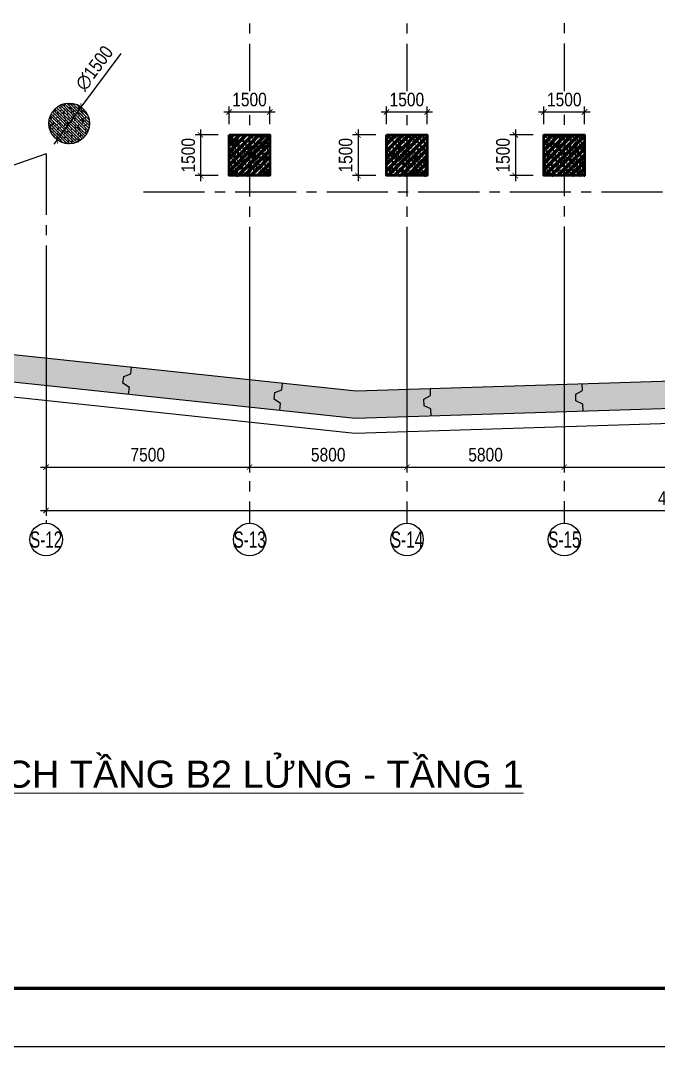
# Model space of a CAD drawing. Header units: millimetres. Extents: x -80883 to 1373228, y -532110 to 182357.
# Drawn here: x 926166 to 949679, y -532110 to -494294 of the extents above; entities that cross this region are included whole.
import ezdxf
from ezdxf.enums import TextEntityAlignment as Align
from ezdxf.xclip import XClip

# ---------------------------------------------------------------- set-up
doc = ezdxf.new("R2010")
doc.units = ezdxf.units.MM
doc.header["$LTSCALE"] = 100
doc.header["$XCLIPFRAME"] = 0
doc.header["$PDMODE"] = 32
doc.header["$PDSIZE"] = 2.5
doc.linetypes.add('CENTER2', pattern=[1.125, 0.75, -0.125, 0.125, -0.125])
doc.linetypes.add('Xref_ST_MBDV Cot vach 30.7.2022$0$DASHDOT', pattern=[1, 0.5, -0.25, 0, -0.25])
for name, color, linetype in [('ccu11-Dim', 8, 'Continuous'), ('ccu11-Manh', 8, 'Continuous'), ('ccu12-Hatch', 250, 'Continuous'), ('ccu12-Truc', 13, 'CENTER2'), ('KC-Betong', 6, 'Continuous'), ('KC2-DIM', 251, 'Continuous'), ('KT-Dim', 8, 'Continuous'), ('Xref_ST_MBDV Cot vach 30.7.2022$0$Xref_ST_MBDV Cot vach 30.7.2022|Xref_ST_MBDV Cot vach 30.7.2022|Xref_ST_MBDV Cot vach 30.7.2022|Xref_ST_MBDV Cot vach 30.7.2022|A-CORE-OTLN', 2, 'Continuous'), ('Xref_ST_MBDV Cot vach 30.7.2022$0$Xref_ST_MBDV Cot vach 30.7.2022|Xref_ST_MBDV Cot vach 30.7.2022|Xref_ST_MBDV Cot vach 30.7.2022|Xref_ST_MBDV Cot vach 30.7.2022|A-WALL-PATT', 251, 'Continuous'), ('Xref_ST_MBDV Cot vach 30.7.2022$0$Xref_ST_MBDV Cot vach 30.7.2022|Xref_ST_MBDV Cot vach 30.7.2022|Xref_ST_MBDV Cot vach 30.7.2022|Xref_ST_MBDV Cot vach 30.7.2022|ccu12-Thay', 7, 'Continuous'), ('Xref_ST_MBDV Cot vach 30.7.2022$0$Xref_ST_MBDV Cot vach 30.7.2022|Xref_ST_MBDV Cot vach 30.7.2022|Xref_ST_MBDV Cot vach 30.7.2022|Xref_ST_MBDV Cot vach 30.7.2022|Site_plot line', 1, 'Xref_ST_MBDV Cot vach 30.7.2022$0$DASHDOT'), ('Xref_ST_MBDV Cot vach 30.7.2022|Xref_ST_MBDV Cot vach 30.7.2022|Xref_ST_MBDV Cot vach 30.7.2022|Xref_ST_MBDV Cot vach 30.7.2022|A-GRID-SYM', 50, 'Continuous')]:
    doc.layers.add(name, color=color, linetype=linetype)
for name, color, linetype, lineweight in [('KT-Net cot vach', 6, 'Continuous', 50), ('KT-Net thay', 7, 'Continuous', 15), ('Xref_ST_MBDV Cot vach 30.7.2022|Xref_ST_MBDV Cot vach 30.7.2022|Xref_ST_MBDV Cot vach 30.7.2022|Xref_ST_MBDV Cot vach 30.7.2022|ccu12-Tencaukien', 9, 'Continuous', 15)]:
    doc.layers.add(name, color=color, linetype=linetype, lineweight=lineweight)
doc.styles.add('Arial', font='arial.ttf', dxfattribs={"width": 0.7})
doc.styles.add('Arial Narrow', font='ARIALN.TTF')
doc.styles.add('HBA-Text', font='GOTHIC.TTF')
doc.dimstyles.new('ccu12-200', dxfattribs={"dimscale": 200, "dimtxt": 2.5, "dimasz": 1, "dimexe": 1, "dimexo": 2, "dimgap": 1, "dimtad": 1, "dimdec": 0, "dimrnd": 5, "dimdsep": 46, "dimtxsty": 'Arial Narrow', "dimblk": 'ARCHTICK', "dimcen": -1, "dimdle": 1, "dimclrd": 256, "dimclre": 256, "dimclrt": 3, "dimadec": 0, "dimazin": 2, "dimtfac": 0.1, "dimtdec": 0, "dimtmove": 0, "dimatfit": 1, "dimldrblk": 'ARCHTICK', "dimfxl": 1, "dimtvp": 0.8333333333333334, "dimtolj": 1, "dimtzin": 12, "dimarcsym": 0})

# ---------------------------------------------------------------- blocks, each defined once
blk = doc.blocks.new('Khung ten_A1', base_point=(-3406704.146300548, 253379.4571428571))
at = {"layer": 'Defpoints', "color": 1}
blk.add_lwpolyline([(84100.00001422896, 0.00070554343983531), (84100.00001422896, 59470.71461593082), (0.0005449944292195145, 59470.71461593082), (0.0005449944292195145, 0.00070554343983531)], close=True, dxfattribs=at)
at = {"layer": 'KT-Net thay', "const_width": 59.99999962133673}
blk.add_lwpolyline([(2700.000527867276, 1070.714984496371), (83100.00002052257, 1070.714984496371), (83100.00002052257, 58470.71462224188), (2700.000527867276, 58470.71462224188)], close=True, dxfattribs=at)
blk = doc.blocks.new('Xref_ST_MBDV Cot vach 30.7.2022$0$Tuong Vay01-flat-1')
at = {"layer": 'Xref_ST_MBDV Cot vach 30.7.2022$0$Xref_ST_MBDV Cot vach 30.7.2022|Xref_ST_MBDV Cot vach 30.7.2022|Xref_ST_MBDV Cot vach 30.7.2022|Xref_ST_MBDV Cot vach 30.7.2022|A-WALL-PATT'}
h = blk.add_hatch(dxfattribs=at)
h.set_pattern_fill('ACET-2D-VATLIEU04', color=256, scale=50, pattern_type=2)
h.set_pattern_definition([(49.99999999999999, (-11139561.83942936, -1407213.44759845), (-225.902473859489, 189.5546824974008), [37.49999998626113, -412.4999998488724]), (355, (-11139561.83942936, -1407213.44759845), (32.12721218541265, 367.2157156157773), [29.99999999490911, -329.9999999440002]), (100.4514, (-11139531.95358936, -1407216.06226845), (-341.2315265778452, -62.9441868767608), [31.87009499667636, -350.57105596344]), (46.18420000000001, (-11139561.83942936, -1407113.44759845), (-319.1804974675179, 306.2520974436775), [56.24999996954708, -618.749999665018]), (96.6356, (-11139517.37105686, -1407120.34425195), (-516.9959221575409, -60.14402179722674), [47.80514400473094, -525.8565000520404]), (351.1842, (-11139561.83942936, -1407113.44759845), (84.74077420309186, 546.3954293043353), [45.00000000792112, -495.0000000871323]), (21, (-11139511.83942936, -1407138.44759845), (-105.6808218676597, 275.3079533968121), [37.49999999934682, -412.499999992815]), (326.0000000000001, (-11139511.83942936, -1407138.44759845), (206.1288045682013, 305.5985201385338), [30.00000001746614, -330.0000001921275]), (71.4514, (-11139486.96831286, -1407155.22340145), (-328.9637652803212, 110.3801005582791), [31.87009499870726, -350.5710559857798]), (37.50000000000001, (-11139561.83942936, -1407213.44759845), (-78.13452938385308, 101.8269011885859), [0, -325.9999998517854, 0, -334.9999998476936, 0, -331.2499998493985]), (7.499999999999999, (-11139561.83942936, -1407213.44759845), (-23.27934638224542, 176.8241910238285), [0, -191.0000000278261, 0, -318.5000000464012, 0, -126.2500000183929]), (327.5, (-11139673.33942936, -1407213.44759845), (71.94441751949489, 112.9301145330537), [0, -125.0000000614986, 0, -390.0000001918756, 0, -517.5000002546042]), (317.5, (-11139723.33942936, -1407213.44759845), (158.0205495897681, 172.4491691102739), [0, -162.4999999478019, 0, -258.9999999168043, 0, -367.4999998819521]), (45, (-11139561.83942936, -1407213.44759845), (-150.2601910028607, 150.2601910026278), []), (45, (-11139561.83942936, -1407152.19759845), (-150.2601910028607, 150.2601910026278), [])])
h.paths.add_polyline_path([(-82665.42454257607, -118500.0088302612), (-81837.41861176863, -121132.0343658989), (-80902.71611081436, -123728.0834242017), (-79862.87874617614, -126283.8385967175), (-78719.63840653747, -128795.0430432414), (-77474.89874527603, -131257.5152608277), (-76130.7324262727, -133667.1548922951), (-74689.37767251953, -136019.9495540815), (-73153.2345392555, -138311.981517314), (-71524.86091735773, -140539.4342316107), (-69806.96827445179, -142698.5986796832), (-68002.4171395041, -144785.8795539467), (-66114.21234000102, -146797.8012427511), (-64145.497998368, -148731.0136179249), (-62099.55229647644, -150582.2976132843), (-59979.78201714717, -152348.5705846979), (-57789.71687134914, -154026.8914431464), (-55533.00362077914, -155614.4655520306), (-53213.40000534989, -157108.6493807235), (-50834.76848621853, -158506.954906286), (-48401.06981415115, -159807.0537564463), (-45916.35643433966, -161006.7810866404), (-43384.76573854871, -162104.1391847725), (-40810.51317570359, -163097.3007977149), (-38197.88523275405, -163984.6121738681), (-35551.23229684308, -164764.5958169776), (-32874.96141154505, -165435.9529462866), (-30173.5289383363, -165997.5656592443), (-27451.44813587703, -166448.4963081502), (-24701.85157574899, -166789.3238736566), (-4396.734290909022, -168938.2567786218), (36420.01678077132, -167648.2249503911), (41836.4863632936, -160718.6374020646), (12445.38596707024, -24367.66042796941), (8472.910947457654, -9248.974452903174), (-4718.707271176856, -5521.400683149928), (-10557.45827306993, -9946.818014640827), (-34021.18647153303, -27848.24941525888), (-39776.65152562223, -32008.57135346811), (-41248.85870469548, -35293.77142358455), (-45787.31564925052, -38574.38242801698), (-49368.4870454669, -38942.00303377653), (-57644.18705056235, -44924.06981060421), (-59844.65461433306, -46601.45355761005), (-61968.93197572604, -48362.30333496258), (-64019.60134904832, -50208.3517090485), (-65993.2459566202, -52136.53199238679), (-67886.59205765836, -54143.61763671576), (-69696.47008413821, -56226.27801198442), (-71419.8706161473, -58381.05012253253), (-73053.93764149398, -60604.33085121214), (-74595.93274202198, -62892.42844269238), (-76043.29574720934, -65241.53179885377), (-77393.615911806, -67647.72832025355), (-78644.64476583898, -70107.01135663176), (-79794.29917307012, -72615.28586126259), (-80840.66479975358, -75168.37520986283), (-81781.99930225872, -77762.02815519366), (-82616.73522835784, -80391.9259061541), (-83343.48262714595, -83053.68931881292), (-83961.03136360087, -85742.88618860021), (-84468.3531336058, -88455.03863057657), (-84864.60300002433, -91185.62932156771), (-85149.1148865223, -93930.11565387133), (-85321.41487544402, -96683.60341540864), (-85381.30445068702, -99529.50948559865), (-85328.50406530127, -102200.8374458619), (-85163.21024433896, -104955.3926120612), (-84885.69993967563, -107700.5945179402), (-84496.42936686985, -110432.1923394061), (-83996.04728951491, -113145.6335586284), (-83385.3738030456, -115836.3975027683)], flags=16)
h.paths.add_polyline_path([(-83625.45879450254, -118780.6341908188), (-82785.20518665202, -121451.592054751), (-81836.67593448795, -124086.0436255364), (-80781.45706173405, -126679.6041032514), (-79621.30565389246, -129227.9548506811), (-78358.15352366865, -131726.8525110248), (-76994.10399421491, -134172.1360737709), (-75531.42839684151, -136559.7338032422), (-73972.56228888594, -138885.6700187323), (-72320.10139823705, -141146.0717144171), (-70576.79730102606, -143337.1750085717), (-68745.55283991061, -145455.3314108832), (-66829.41729043424, -147497.0138977058), (-64831.58128353581, -149458.8227850739), (-62755.37149274349, -151337.4913895966), (-60604.24509477988, -153129.8914679771), (-58381.7840128839, -154833.0384259534), (-56091.68895242736, -156444.0962880657), (-53737.77323871478, -157960.3824199464), (-51323.95646727085, -159379.3719952791), (-48854.25797718205, -160698.7021999834), (-46332.79015832208, -161916.1761666269), (-43763.75160367042, -163029.7666325136), (-41151.42011806555, -164037.6193153583), (-38500.14559506811, -164938.0560009221), (-35814.34277378954, -165729.5773374715), (-33098.48388773762, -166410.8653324069), (-30357.09121792205, -166980.7855469028), (-27594.72956264392, -167438.3889849058), (-24815.98988816142, -167782.8289991841), (-4433.735052675009, -169939.9255319908), (36919.56229590811, -168632.9359166666), (42912.68845487945, -160965.5998827359), (13418.22973546013, -24135.12373521132), (9294.838300889242, -8442.070929647249), (-4925.935208282433, -4423.687328800617), (-11162.76267831214, -9150.82235655561), (-34617.47974592447, -27045.37879939191), (-40579.63196872547, -31355.10398377781), (-42051.83914779872, -34640.30405389448), (-46155.98199344426, -37606.97231750819), (-49737.15338966064, -37974.59292326774), (-58240.31235744618, -44121.0777798905), (-60467.11885703541, -45818.53930653841), (-62622.81900685839, -47605.43596977205), (-64703.8232677374, -49478.79233927629), (-66706.66158131324, -51435.49383058609), (-68628.013630962, -53472.26783320424), (-70464.66541309468, -55585.73726807744), (-72213.55809716694, -57772.38228180911), (-73871.79587351345, -60028.54927773564), (-75436.60120790266, -62350.49395546387), (-76905.37393212318, -64734.34577669739), (-78275.66833624989, -67176.13529814105), (-79545.20269040763, -69671.7966022063), (-80711.86304414831, -72217.17406733404), (-81773.70674647763, -74808.02928769216), (-82728.96568063274, -77440.04813065287), (-83576.04920824617, -80108.84792049509), (-84313.5468179807, -82809.98473610263), (-84940.23047422245, -85538.9608107484), (-85455.05666192248, -88291.23202148662), (-85857.16812421381, -91062.21545574092), (-86145.88844638877, -93847.29761108034), (-86320.75738810934, -96641.83923533), (-86381.51240370423, -99528.87035845965), (-86327.91179009154, -102240.684236032), (-86160.19218073785, -105035.6641918905), (-85878.57688103244, -107821.473743778), (-85483.548480995, -110593.4755141111), (-84975.76463904232, -113347.0545681345), (-84356.0573821161, -116077.6233250971)])
at = {"layer": 'Xref_ST_MBDV Cot vach 30.7.2022$0$Xref_ST_MBDV Cot vach 30.7.2022|Xref_ST_MBDV Cot vach 30.7.2022|Xref_ST_MBDV Cot vach 30.7.2022|Xref_ST_MBDV Cot vach 30.7.2022|A-CORE-OTLN', "color": 6}
for points in [[(-51323.95646727085, -159379.3719952791), (-48854.25797718205, -160698.7021999834), (-46332.79015832208, -161916.1761666269), (-43763.75160367042, -163029.7666325136), (-41151.42011806555, -164037.6193153583), (-38500.14559506811, -164938.0560009221), (-35814.34277378954, -165729.5773374715), (-33098.48388773762, -166410.8653324069), (-30357.09121792205, -166980.7855469028), (-27594.72956264392, -167438.3889849058), (-24815.98988816142, -167782.8289991841), (-4433.735052675009, -169939.9255319908), (36919.56229590811, -168632.9359166666)], [(-50834.76848621853, -158506.954906286), (-48401.06981415115, -159807.0537564463), (-45916.35643433966, -161006.7810866404), (-43384.76573854871, -162104.1391847725), (-40810.51317570359, -163097.3007977149), (-38197.88523275405, -163984.6121738681), (-35551.23229684308, -164764.5958169776), (-32874.96141154505, -165435.9529462866), (-30173.5289383363, -165997.5656592443), (-27451.44813587703, -166448.4963081502), (-24701.85157574899, -166789.3238736566), (-4396.734290909022, -168938.2567786218), (36420.01678077132, -167648.2249503911)]]:
    blk.add_lwpolyline(points, dxfattribs=at)
at = {"layer": 'Xref_ST_MBDV Cot vach 30.7.2022$0$Xref_ST_MBDV Cot vach 30.7.2022|Xref_ST_MBDV Cot vach 30.7.2022|Xref_ST_MBDV Cot vach 30.7.2022|Xref_ST_MBDV Cot vach 30.7.2022|ccu12-Thay', "ltscale": 10}
for points in [[(-12787.08475927636, -169055.873113154), (-12760.79127307422, -168807.4277941019), (-12996.40481004678, -168656.7101736316), (-12970.07612846047, -168407.9322958633), (-12708.1339099016, -168309.8720385653), (-12681.84042369761, -168061.4267195116)], [(-7218.18495487608, -169645.2413923661), (-7191.891468673944, -169396.796073314), (-7427.505005646497, -169246.0784528437), (-7401.176324060187, -168997.3005750754), (-7139.234105501324, -168899.2403177775), (-7112.940619297326, -168650.7949987238)], [(-1635.132472196594, -169851.4744351106), (-1643.024609515443, -169601.7663292263), (-1897.018315132707, -169484.6478531789), (-1904.921016544104, -169234.6054982638), (-1658.830012334511, -169101.6816193967), (-1666.72214965336, -168851.973513511)], [(3962.072688760236, -169674.5722413496), (3954.180551441386, -169424.8641354656), (3700.18684582226, -169307.7456594179), (3692.284144412726, -169057.7033045031), (3938.375148620456, -168924.7794256357), (3930.483011301607, -168675.07131975)]]:
    blk.add_lwpolyline(points, dxfattribs=at)
at = {"layer": 'Xref_ST_MBDV Cot vach 30.7.2022$0$Xref_ST_MBDV Cot vach 30.7.2022|Xref_ST_MBDV Cot vach 30.7.2022|Xref_ST_MBDV Cot vach 30.7.2022|Xref_ST_MBDV Cot vach 30.7.2022|Site_plot line', "ltscale": 5000}
for p, q in [((-25242.94883941114, -168290.7145846561), (-4454.085471644998, -170490.8433463438)), ((-4454.085471644998, -170490.8433463438), (37194.31232923269, -169174.5269481181))]:
    blk.add_line(p, q, dxfattribs=at)
blk = doc.blocks.new('GRID-SYM-flat-73')
at = {"layer": 'Xref_ST_MBDV Cot vach 30.7.2022|Xref_ST_MBDV Cot vach 30.7.2022|Xref_ST_MBDV Cot vach 30.7.2022|Xref_ST_MBDV Cot vach 30.7.2022|A-GRID-SYM'}
blk.add_circle((-7.267935535991315e-20, -1.216128191088018e-17, -4.068591107726854e-07), 900.0000000000003, dxfattribs=at)
at = {"layer": 'Xref_ST_MBDV Cot vach 30.7.2022|Xref_ST_MBDV Cot vach 30.7.2022|Xref_ST_MBDV Cot vach 30.7.2022|Xref_ST_MBDV Cot vach 30.7.2022|A-GRID-SYM', "style": 'HBA-Text'}
blk.add_attdef('GRID', text='', height=900.0000000000003, rotation=359.6302510781834, dxfattribs=at).set_placement((-7.267935535991315e-20, -1.216128191088018e-17, -4.068591107726854e-07), align=Align.MIDDLE_CENTER)
blk = doc.blocks.new('_ARCHTICK')
at = {"color": 0, "linetype": 'ByBlock', "const_width": 0.15}
blk.add_lwpolyline([(-0.5, -0.5), (0.5, 0.5)], dxfattribs=at)
blk = doc.blocks.new('*D1094')
at = {"layer": 'Defpoints', "color": 0, "transparency": 16777216}
for p in [(362499.3874795341, -94047.12909611873), (369999.3874795341, -94047.12909611873, -7.594823728268585e-05), (369999.3874795341, -102340.5168086441)]:
    blk.add_point(p, dxfattribs=at)
at = {"layer": 'KT-Dim', "lineweight": -2, "transparency": 16777216}
for p, q in [((362499.3874795341, -94447.12909611873), (362499.3874795341, -102540.5168086441)), ((369999.3874795341, -94447.12909611873), (369999.3874795341, -102540.5168086441)), ((362299.3874795341, -102340.5168086441), (370199.3874795341, -102340.5168086441))]:
    blk.add_line(p, q, dxfattribs=at)
at = {"layer": 'KT-Dim', "lineweight": -2, "transparency": 16777216, "xscale": 200, "yscale": 200, "zscale": 200, "rotation": 180}
blk.add_blockref('_ARCHTICK', (362499.3874795341, -102340.5168086441), dxfattribs=at)
at = {"layer": 'KT-Dim', "lineweight": -2, "transparency": 16777216, "xscale": 200, "yscale": 200, "zscale": 200}
blk.add_blockref('_ARCHTICK', (369999.3874795341, -102340.5168086441), dxfattribs=at)
at = {"layer": 'KT-Dim', "color": 3, "transparency": 16777216, "insert": (366249.3874795341, -101885.2303147832), "char_height": 500, "attachment_point": 5, "style": 'Arial Narrow'}
blk.add_mtext('\\A1;7500', dxfattribs=at)
blk = doc.blocks.new('*D1097')
at = {"layer": 'Defpoints', "color": 0, "transparency": 16777216}
for p in [(362499.3874795341, -94047.12909611873), (409199.3874795341, -94047.12909611873), (409199.3874795341, -103940.5168086441)]:
    blk.add_point(p, dxfattribs=at)
at = {"layer": 'KT-Dim', "lineweight": -2, "transparency": 16777216}
for p, q in [((362499.3874795341, -94447.12909611873), (362499.3874795341, -104140.5168086441)), ((409199.3874795341, -94447.12909611873), (409199.3874795341, -104140.5168086441)), ((362299.3874795341, -103940.5168086441), (409399.3874795341, -103940.5168086441))]:
    blk.add_line(p, q, dxfattribs=at)
at = {"layer": 'KT-Dim', "lineweight": -2, "transparency": 16777216, "xscale": 200, "yscale": 200, "zscale": 200, "rotation": 180}
blk.add_blockref('_ARCHTICK', (362499.3874795341, -103940.5168086441), dxfattribs=at)
at = {"layer": 'KT-Dim', "lineweight": -2, "transparency": 16777216, "xscale": 200, "yscale": 200, "zscale": 200}
blk.add_blockref('_ARCHTICK', (409199.3874795341, -103940.5168086441), dxfattribs=at)
at = {"layer": 'KT-Dim', "color": 3, "transparency": 16777216, "insert": (385849.3874795341, -103485.2303147832), "char_height": 500, "attachment_point": 5, "style": 'Arial Narrow'}
blk.add_mtext('\\A1;46700', dxfattribs=at)
blk = doc.blocks.new('*D1081')
at = {"layer": 'Defpoints', "color": 0, "transparency": 16777216}
for p in [(369999.3874795341, -94047.12909611873, -7.594823728268585e-05), (375799.3874795341, -94047.12909611873), (375799.3874795341, -102340.5168086441)]:
    blk.add_point(p, dxfattribs=at)
at = {"layer": 'KT-Dim', "lineweight": -2, "transparency": 16777216}
for p, q in [((369999.3874795341, -94447.12909611873), (369999.3874795341, -102540.5168086441)), ((375799.3874795341, -94447.12909611873), (375799.3874795341, -102540.5168086441)), ((369799.3874795341, -102340.5168086441), (375999.3874795341, -102340.5168086441))]:
    blk.add_line(p, q, dxfattribs=at)
at = {"layer": 'KT-Dim', "lineweight": -2, "transparency": 16777216, "xscale": 200, "yscale": 200, "zscale": 200, "rotation": 180}
blk.add_blockref('_ARCHTICK', (369999.3874795341, -102340.5168086441), dxfattribs=at)
at = {"layer": 'KT-Dim', "lineweight": -2, "transparency": 16777216, "xscale": 200, "yscale": 200, "zscale": 200}
blk.add_blockref('_ARCHTICK', (375799.3874795341, -102340.5168086441), dxfattribs=at)
at = {"layer": 'KT-Dim', "color": 3, "transparency": 16777216, "insert": (372899.3874795341, -101885.2303147832), "char_height": 500, "attachment_point": 5, "style": 'Arial Narrow'}
blk.add_mtext('\\A1;5800', dxfattribs=at)
blk = doc.blocks.new('*D1082')
at = {"layer": 'Defpoints', "color": 0, "transparency": 16777216}
for p in [(375799.3874795341, -94047.12909611873), (381599.3874795341, -94047.12909611873), (381599.3874795341, -102340.5168086441)]:
    blk.add_point(p, dxfattribs=at)
at = {"layer": 'KT-Dim', "lineweight": -2, "transparency": 16777216}
for p, q in [((375799.3874795341, -94447.12909611873), (375799.3874795341, -102540.5168086441)), ((381599.3874795341, -94447.12909611873), (381599.3874795341, -102540.5168086441)), ((375599.3874795341, -102340.5168086441), (381799.3874795341, -102340.5168086441))]:
    blk.add_line(p, q, dxfattribs=at)
at = {"layer": 'KT-Dim', "lineweight": -2, "transparency": 16777216, "xscale": 200, "yscale": 200, "zscale": 200, "rotation": 180}
blk.add_blockref('_ARCHTICK', (375799.3874795341, -102340.5168086441), dxfattribs=at)
at = {"layer": 'KT-Dim', "lineweight": -2, "transparency": 16777216, "xscale": 200, "yscale": 200, "zscale": 200}
blk.add_blockref('_ARCHTICK', (381599.3874795341, -102340.5168086441), dxfattribs=at)
at = {"layer": 'KT-Dim', "color": 3, "transparency": 16777216, "insert": (378699.3874795341, -101885.2303147832), "char_height": 500, "attachment_point": 5, "style": 'Arial Narrow'}
blk.add_mtext('\\A1;5800', dxfattribs=at)
blk = doc.blocks.new('*D1083')
at = {"layer": 'Defpoints', "color": 0, "transparency": 16777216}
for p in [(381599.3874795341, -94047.12909611873), (390299.3874795341, -94047.12909611873), (390299.3874795341, -102340.5168086441)]:
    blk.add_point(p, dxfattribs=at)
at = {"layer": 'KT-Dim', "lineweight": -2, "transparency": 16777216}
for p, q in [((381599.3874795341, -94447.12909611873), (381599.3874795341, -102540.5168086441)), ((390299.3874795341, -94447.12909611873), (390299.3874795341, -102540.5168086441)), ((381399.3874795341, -102340.5168086441), (390499.3874795341, -102340.5168086441))]:
    blk.add_line(p, q, dxfattribs=at)
at = {"layer": 'KT-Dim', "lineweight": -2, "transparency": 16777216, "xscale": 200, "yscale": 200, "zscale": 200, "rotation": 180}
blk.add_blockref('_ARCHTICK', (381599.3874795341, -102340.5168086441), dxfattribs=at)
at = {"layer": 'KT-Dim', "lineweight": -2, "transparency": 16777216, "xscale": 200, "yscale": 200, "zscale": 200}
blk.add_blockref('_ARCHTICK', (390299.3874795341, -102340.5168086441), dxfattribs=at)
at = {"layer": 'KT-Dim', "color": 3, "transparency": 16777216, "insert": (385949.3874795341, -101885.2303147832), "char_height": 500, "attachment_point": 5, "style": 'Arial Narrow'}
blk.add_mtext('\\A1;8700', dxfattribs=at)
blk = doc.blocks.new('*U151')
h = blk.add_hatch()
h.set_pattern_fill('VATLIEU04', color=250, scale=40, style=0, pattern_type=2)
h.set_pattern_definition([(49.99999999999999, (550, -550), (286.9040730403014, -25.10085399303804), [30, -330]), (355, (550, -550), (-55.50053344520001, 300.8768534800047), [24, -264]), (100.4514, (573.908672, -552.091736), (231.4037526856086, 275.7758168243814), [25.496076, -280.4568448]), (46.18420000000001, (550, -470), (426.8964194502578, -66.20760573160723), [45, -495]), (96.6356, (585.574698, -475.5173228), (373.8650822194813, 389.6471483601767), [38.2441152, -420.6852]), (351.1842, (550, -470), (373.8647780534509, 389.6474403701299), [36, -396]), (21, (590, -490), (238.7628208473847, -161.0475562661355), [30, -330]), (326.0000000000001, (590, -490), (97.32613276863269, 290.0600180187412), [24, -264]), (71.4514, (609.8968932, -503.4206424), (336.089051432596, 129.012198683981), [25.496076, -280.4568448]), (37.50000000000001, (550, -550), (4.863942126916267, 133.1575415325246), [0, -260.8, 0, -268, 0, -265]), (7.499999999999999, (550, -550), (105.2278149768594, 157.7646847529441), [0, -152.8, 0, -254.8, 0, -101]), (327.5, (460.8, -550), (213.5289744689636, -9.021948693751902), [0, -100, 0, -312, 0, -414]), (317.5, (420.8, -550), (233.2744677369545, 40.04199293292709), [0, -130, 0, -207.2, 0, -294]), (45, (550, -550), (-120.2081528017131, 120.2081528017131), []), (45, (550, -501), (-120.2081528017131, 120.2081528017131), [])])
h.paths.add_polyline_path([(-475, 475), (1025, 475), (1025, -1025), (-475, -1025)])
at = {"color": 6, "ltscale": 0.25}
blk.add_lwpolyline([(-475, 475), (1025, 475), (1025, -1025), (-475, -1025)], close=True, dxfattribs=at)
at = {"layer": 'Defpoints', "linetype": 'ByBlock', "ltscale": 30}
for p, q in [((1025, 475), (-475, -1025)), ((-475, 475), (1025, -1025))]:
    blk.add_line(p, q, dxfattribs=at)
blk = doc.blocks.new('MBDV-B1-T1-PN')
at = {"layer": 'ccu12-Hatch', "ltscale": 0.5}
h = blk.add_hatch(dxfattribs=at)
h.set_pattern_fill('BETONG', color=256, scale=50, angle=90, pattern_type=2)
h.set_pattern_definition([(90, (-673144.6059733587, 300749.453765272), (-259.8076212, 1.59086285848334e-14), [6.25, -143.75]), (90, (-673155.4312909087, 300749.453765272), (-259.8076212, 1.59086285848334e-14), [6.25, -143.75]), (210, (-673144.6059733587, 300749.453765272), (129.9038105999999, -225.0000000560045), [6.25, -143.75]), (210, (-673150.0186321588, 300758.828765272), (129.9038105999999, -225.0000000560045), [6.25, -143.75]), (90, (-673274.5097839588, 300824.453765272), (-259.8076212, 1.59086285848334e-14), [6.25, -143.75]), (90, (-673285.3351015088, 300824.453765272), (-259.8076212, 1.59086285848334e-14), [6.25, -143.75]), (210, (-673274.5097839588, 300824.453765272), (129.9038105999999, -225.0000000560045), [6.25, -143.75]), (210, (-673279.9224427587, 300833.828765272), (129.9038105999999, -225.0000000560045), [6.25, -143.75]), (150, (-673144.6059733587, 300755.703765272), (-129.9038106, -225.0000000560045), [6.25, -143.75]), (150, (-673150.0186321588, 300746.328765272), (-129.9038106, -225.0000000560045), [6.25, -143.75]), (150, (-673014.7021627587, 300830.703765272), (-129.9038106, -225.0000000560045), [6.25, -143.75]), (150, (-673020.1148215587, 300821.328765272), (-129.9038106, -225.0000000560045), [6.25, -143.75]), (135, (-673144.6059733587, 300749.453765272), (-53.03300858899107, -53.03300858899107), []), (140, (-673144.6059733587, 300749.453765272), (31.37606749129758, 358.6300913003767), [37.5, -412.5]), (85.00000000000001, (-673144.6059733587, 300749.453765272), (-376.0960668500059, -69.37566680649998), [30, -330]), (190.4514, (-673141.9913033587, 300779.339605272), (-344.7197710304768, 289.2546908570108), [31.870095, -350.571056]), (136.1842, (-673244.6059733587, 300749.453765272), (82.75950716450907, 533.6205243128222), [56.24999999999996, -618.7499999999993]), (186.6356, (-673237.7093198587, 300793.922137772), (-487.0589354502208, 467.3313527743517), [47.805144, -525.8565]), (81.18420000000005, (-673244.6059733587, 300749.453765272), (-487.0593004626622, 467.3309725668137), [45, -495]), (111, (-673219.6059733587, 300799.453765272), (201.3094453326694, 298.4535260592309), [37.5, -412.5]), (56.00000000000004, (-673219.6059733587, 300799.453765272), (-362.5750225234265, 121.6576659607909), [30, -330]), (161.4514, (-673202.8301703588, 300824.324881772), (-161.2652483549762, 420.111314290745), [31.87009499999998, -350.5710559999997]), (127.5, (-673144.6059733587, 300749.453765272), (-166.4469269156558, 6.079927658645344), [0, -326, 0, -335, 0, -331.25]), (97.49999999999994, (-673144.6059733587, 300749.453765272), (-197.2058559411801, 131.5347687210743), [0, -191, 0, -318.5, 0, -126.25]), (57.49999999999999, (-673144.6059733587, 300637.953765272), (11.27743586718989, 266.9112180862045), [0, -124.9999999999999, 0, -389.9999999999997, 0, -517.4999999999993]), (47.5, (-673144.6059733587, 300587.953765272), (-50.05249116615884, 291.5930846711931), [0, -162.5, 0, -259, 0, -367.5])])
edge = h.paths.add_edge_path()
edge.add_arc((54389.03565472178, -32051.75711834745), 750, 0, 360)
at = {"layer": 'KC-Betong', "ltscale": 0.5}
blk.add_circle((54389.03565472178, -32051.75711834745, -4.45853799861673e-05), 750, dxfattribs=at)
at = {"layer": 'KT-Net cot vach'}
for p in [(60761.80449052667, -32951.6170497791, 7.594820233756635e-05), (66561.80449052667, -32951.61704353063, 7.594818160147295e-05), (72361.80449052667, -32951.61703728227, 7.594816086537956e-05)]:
    blk.add_blockref('*U151', p, dxfattribs=at)
blk = doc.blocks.new('*D988')
at = {"layer": 'Defpoints', "color": 0, "ltscale": 0.5, "transparency": 16777216}
for p in [(933855.572709957, -498511.3562766894), (933855.572709957, -500011.3562766894)]:
    blk.add_point(p, dxfattribs=at)
at = {"layer": 'KC2-DIM', "lineweight": -2, "ltscale": 0.5, "transparency": 16777216}
for p, q in [((932804.3027249824, -498311.3562766894), (932804.3027249824, -500211.3562766894)), ((933455.572709957, -498511.3562766894), (932604.3027249824, -498511.3562766894)), ((933455.572709957, -500011.3562766894), (932604.3027249824, -500011.3562766894))]:
    blk.add_line(p, q, dxfattribs=at)
at = {"layer": 'KC2-DIM', "lineweight": -2, "ltscale": 0.5, "transparency": 16777216, "xscale": 200, "yscale": 200, "zscale": 200}
for p, rotation in [((932804.3027249824, -498511.3562766894), 90), ((932804.3027249824, -500011.3562766894), 270)]:
    blk.add_blockref('_ARCHTICK', p, dxfattribs=dict(at, rotation=rotation))
at = {"layer": 'KC2-DIM', "color": 3, "ltscale": 0.5, "transparency": 16777216, "insert": (932349.0162311211, -499261.3562766896), "char_height": 500, "attachment_point": 5, "rotation": 90, "style": 'Arial Narrow', "bg_fill": 3, "box_fill_scale": 1.1, "bg_fill_color": 256, "bg_fill_true_color": 13158600, "bg_fill_transparency": 0}
blk.add_mtext('\\A1;1500', dxfattribs=at)
at = {"layer": 'Defpoints', "color": 0, "ltscale": 0.5, "transparency": 16777216}
blk.add_point((932804.3027249824, -500011.3562766894), dxfattribs=at)
blk = doc.blocks.new('*D989')
at = {"layer": 'Defpoints', "color": 0, "ltscale": 0.5, "transparency": 16777216}
for p in [(933855.5727099566, -498511.3562766892), (935355.5727099566, -498511.3562766892)]:
    blk.add_point(p, dxfattribs=at)
at = {"layer": 'KC2-DIM', "lineweight": -2, "ltscale": 0.5, "transparency": 16777216}
for p, q in [((933855.5727099566, -498111.3562766892), (933855.5727099566, -497465.2419456281)), ((935355.5727099566, -498111.3562766892), (935355.5727099566, -497465.2419456281)), ((933655.5727099566, -497665.2419456281), (935555.5727099566, -497665.2419456281))]:
    blk.add_line(p, q, dxfattribs=at)
at = {"layer": 'KC2-DIM', "lineweight": -2, "ltscale": 0.5, "transparency": 16777216, "xscale": 200, "yscale": 200, "zscale": 200, "rotation": 180}
blk.add_blockref('_ARCHTICK', (933855.5727099566, -497665.2419456281), dxfattribs=at)
at = {"layer": 'KC2-DIM', "lineweight": -2, "ltscale": 0.5, "transparency": 16777216, "xscale": 200, "yscale": 200, "zscale": 200}
blk.add_blockref('_ARCHTICK', (935355.5727099566, -497665.2419456281), dxfattribs=at)
at = {"layer": 'KC2-DIM', "color": 3, "ltscale": 0.5, "transparency": 16777216, "insert": (934605.5727099566, -497209.9554517673), "char_height": 500, "attachment_point": 5, "style": 'Arial Narrow', "bg_fill": 3, "box_fill_scale": 1.1, "bg_fill_color": 256, "bg_fill_true_color": 13158600, "bg_fill_transparency": 0}
blk.add_mtext('\\A1;1500', dxfattribs=at)
at = {"layer": 'Defpoints', "color": 0, "ltscale": 0.5, "transparency": 16777216}
blk.add_point((935355.5727099566, -497665.2419456281), dxfattribs=at)
blk = doc.blocks.new('*D990')
at = {"layer": 'Defpoints', "color": 0, "ltscale": 0.5, "transparency": 16777216}
for p in [(939655.572709957, -498511.3562704409), (939655.572709957, -500011.3562704409)]:
    blk.add_point(p, dxfattribs=at)
at = {"layer": 'KC2-DIM', "lineweight": -2, "ltscale": 0.5, "transparency": 16777216}
for p, q in [((938604.3027249824, -498311.3562704409), (938604.3027249824, -500211.3562704409)), ((939255.572709957, -498511.3562704409), (938404.3027249824, -498511.3562704409)), ((939255.572709957, -500011.3562704409), (938404.3027249824, -500011.3562704409))]:
    blk.add_line(p, q, dxfattribs=at)
at = {"layer": 'KC2-DIM', "lineweight": -2, "ltscale": 0.5, "transparency": 16777216, "xscale": 200, "yscale": 200, "zscale": 200}
for p, rotation in [((938604.3027249824, -498511.3562704409), 90), ((938604.3027249824, -500011.3562704409), 270)]:
    blk.add_blockref('_ARCHTICK', p, dxfattribs=dict(at, rotation=rotation))
at = {"layer": 'KC2-DIM', "color": 3, "ltscale": 0.5, "transparency": 16777216, "insert": (938149.0162311211, -499261.3562704411), "char_height": 500, "attachment_point": 5, "rotation": 90, "style": 'Arial Narrow', "bg_fill": 3, "box_fill_scale": 1.1, "bg_fill_color": 256, "bg_fill_true_color": 13158600, "bg_fill_transparency": 0}
blk.add_mtext('\\A1;1500', dxfattribs=at)
at = {"layer": 'Defpoints', "color": 0, "ltscale": 0.5, "transparency": 16777216}
blk.add_point((938604.3027249824, -500011.3562704409), dxfattribs=at)
blk = doc.blocks.new('*D991')
at = {"layer": 'Defpoints', "color": 0, "ltscale": 0.5, "transparency": 16777216}
for p in [(939655.5727099566, -498511.3562704407), (941155.5727099566, -498511.3562704407)]:
    blk.add_point(p, dxfattribs=at)
at = {"layer": 'KC2-DIM', "lineweight": -2, "ltscale": 0.5, "transparency": 16777216}
for p, q in [((939655.5727099566, -498111.3562704407), (939655.5727099566, -497465.2419393797)), ((941155.5727099566, -498111.3562704407), (941155.5727099566, -497465.2419393797)), ((939455.5727099566, -497665.2419393797), (941355.5727099566, -497665.2419393797))]:
    blk.add_line(p, q, dxfattribs=at)
at = {"layer": 'KC2-DIM', "lineweight": -2, "ltscale": 0.5, "transparency": 16777216, "xscale": 200, "yscale": 200, "zscale": 200, "rotation": 180}
blk.add_blockref('_ARCHTICK', (939655.5727099566, -497665.2419393797), dxfattribs=at)
at = {"layer": 'KC2-DIM', "lineweight": -2, "ltscale": 0.5, "transparency": 16777216, "xscale": 200, "yscale": 200, "zscale": 200}
blk.add_blockref('_ARCHTICK', (941155.5727099566, -497665.2419393797), dxfattribs=at)
at = {"layer": 'KC2-DIM', "color": 3, "ltscale": 0.5, "transparency": 16777216, "insert": (940405.5727099566, -497209.9554455188), "char_height": 500, "attachment_point": 5, "style": 'Arial Narrow', "bg_fill": 3, "box_fill_scale": 1.1, "bg_fill_color": 256, "bg_fill_true_color": 13158600, "bg_fill_transparency": 0}
blk.add_mtext('\\A1;1500', dxfattribs=at)
at = {"layer": 'Defpoints', "color": 0, "ltscale": 0.5, "transparency": 16777216}
blk.add_point((941155.5727099566, -497665.2419393797), dxfattribs=at)
blk = doc.blocks.new('*D992')
at = {"layer": 'Defpoints', "color": 0, "ltscale": 0.5, "transparency": 16777216}
for p in [(945455.572709957, -498511.3562641926), (945455.572709957, -500011.3562641926)]:
    blk.add_point(p, dxfattribs=at)
at = {"layer": 'KC2-DIM', "lineweight": -2, "ltscale": 0.5, "transparency": 16777216}
for p, q in [((944404.3027249824, -498311.3562641926), (944404.3027249824, -500211.3562641926)), ((945055.572709957, -498511.3562641926), (944204.3027249824, -498511.3562641926)), ((945055.572709957, -500011.3562641926), (944204.3027249824, -500011.3562641926))]:
    blk.add_line(p, q, dxfattribs=at)
at = {"layer": 'KC2-DIM', "lineweight": -2, "ltscale": 0.5, "transparency": 16777216, "xscale": 200, "yscale": 200, "zscale": 200}
for p, rotation in [((944404.3027249824, -498511.3562641926), 90), ((944404.3027249824, -500011.3562641926), 270)]:
    blk.add_blockref('_ARCHTICK', p, dxfattribs=dict(at, rotation=rotation))
at = {"layer": 'KC2-DIM', "color": 3, "ltscale": 0.5, "transparency": 16777216, "insert": (943949.0162311211, -499261.3562641927), "char_height": 500, "attachment_point": 5, "rotation": 90, "style": 'Arial Narrow', "bg_fill": 3, "box_fill_scale": 1.1, "bg_fill_color": 256, "bg_fill_true_color": 13158600, "bg_fill_transparency": 0}
blk.add_mtext('\\A1;1500', dxfattribs=at)
at = {"layer": 'Defpoints', "color": 0, "ltscale": 0.5, "transparency": 16777216}
blk.add_point((944404.3027249824, -500011.3562641926), dxfattribs=at)
blk = doc.blocks.new('*D993')
at = {"layer": 'Defpoints', "color": 0, "ltscale": 0.5, "transparency": 16777216}
for p in [(945455.5727099566, -498511.3562641923), (946955.5727099566, -498511.3562641923)]:
    blk.add_point(p, dxfattribs=at)
at = {"layer": 'KC2-DIM', "lineweight": -2, "ltscale": 0.5, "transparency": 16777216}
for p, q in [((945455.5727099566, -498111.3562641923), (945455.5727099566, -497465.2419331313)), ((946955.5727099566, -498111.3562641923), (946955.5727099566, -497465.2419331313)), ((945255.5727099566, -497665.2419331313), (947155.5727099566, -497665.2419331313))]:
    blk.add_line(p, q, dxfattribs=at)
at = {"layer": 'KC2-DIM', "lineweight": -2, "ltscale": 0.5, "transparency": 16777216, "xscale": 200, "yscale": 200, "zscale": 200, "rotation": 180}
blk.add_blockref('_ARCHTICK', (945455.5727099566, -497665.2419331313), dxfattribs=at)
at = {"layer": 'KC2-DIM', "lineweight": -2, "ltscale": 0.5, "transparency": 16777216, "xscale": 200, "yscale": 200, "zscale": 200}
blk.add_blockref('_ARCHTICK', (946955.5727099566, -497665.2419331313), dxfattribs=at)
at = {"layer": 'KC2-DIM', "color": 3, "ltscale": 0.5, "transparency": 16777216, "insert": (946205.5727099566, -497209.9554392705), "char_height": 500, "attachment_point": 5, "style": 'Arial Narrow', "bg_fill": 3, "box_fill_scale": 1.1, "bg_fill_color": 256, "bg_fill_true_color": 13158600, "bg_fill_transparency": 0}
blk.add_mtext('\\A1;1500', dxfattribs=at)
at = {"layer": 'Defpoints', "color": 0, "ltscale": 0.5, "transparency": 16777216}
blk.add_point((946955.5727099566, -497665.2419331313), dxfattribs=at)
blk = doc.blocks.new('*D954')
at = {"layer": 'Defpoints', "color": 0, "ltscale": 0.5, "transparency": 16777216}
for p in [(928405.2646629399, -497484.6003056485), (927510.3430853633, -498688.3923848664)]:
    blk.add_point(p, dxfattribs=at)
at = {"layer": 'KC2-DIM', "lineweight": -2, "ltscale": 0.5, "transparency": 16777216}
for p, q in [((928405.2646629399, -497484.6003056485), (929877.1847910796, -495504.6661573469)), ((927510.3430853633, -498688.3923848664), (928405.2646629399, -497484.6003056485)), ((927510.3430853633, -498688.3923848664), (927391.0202083531, -498848.8979954287))]:
    blk.add_line(p, q, dxfattribs=at)
at = {"layer": 'KC2-DIM', "lineweight": -2, "ltscale": 0.5, "transparency": 16777216, "xscale": 200, "yscale": 200, "zscale": 200}
for p, rotation in [((928405.2646629399, -497484.6003056485), 233.372196286533), ((927510.3430853633, -498688.3923848664), 53.37219628653295)]:
    blk.add_blockref('_ARCHTICK', p, dxfattribs=dict(at, rotation=rotation))
at = {"layer": 'KC2-DIM', "color": 3, "ltscale": 0.5, "transparency": 16777216, "insert": (928883.9451661401, -496054.1543152083), "char_height": 500, "attachment_point": 5, "rotation": 53.37219628653298, "style": 'Arial Narrow', "bg_fill": 3, "box_fill_scale": 1.1, "bg_fill_color": 256, "bg_fill_true_color": 13158600, "bg_fill_transparency": 0}
blk.add_mtext('\\A1;∅1500', dxfattribs=at)
blk = doc.blocks.new('Grid-ST-flat-3')
at = {"layer": 'ccu12-Truc', "ltscale": 30}
for p, q in [((381599.3874795341, -66474.78057617624), (381599.3874795341, -104409.5824195731)), ((369999.3874795341, -69862.92378625314), (369999.3874795341, -104409.5824195731)), ((375799.3874795341, -69862.92378625314), (375799.3874795341, -104409.5824195731)), ((362499.3874795341, -90794.44285003131), (320490.9257493084, -105297.7856638855)), ((362499.3874795341, -90794.44285003131), (362499.3874795341, -104409.5824195731)), ((366096.2468389729, -92196.27186136931), (425824.0468604038, -92196.27186137077))]:
    blk.add_line(p, q, dxfattribs=at)
at = {"layer": 'KT-Dim'}
ref = blk.add_blockref('GRID-SYM-flat-73', (362502.7929266859, -105009.57275527, 2.712394071846536e-07), dxfattribs=dict(at, xscale=0.6666666666666665, yscale=0.6666666666666665, zscale=0.6666666666666665, rotation=0.325197994598278))
ref.add_attrib('GRID', 'S-12', dxfattribs={"layer": 'Xref_ST_MBDV Cot vach 30.7.2022|Xref_ST_MBDV Cot vach 30.7.2022|Xref_ST_MBDV Cot vach 30.7.2022|Xref_ST_MBDV Cot vach 30.7.2022|A-GRID-SYM', "height": 600, "style": 'HBA-Text', "width": 0.7}).set_placement((362502.7929266859, -105009.57275527, -2.531607909422862e-05), align=Align.MIDDLE_CENTER)
ref = blk.add_blockref('GRID-SYM-flat-73', (370004.1915214204, -105009.57275527), dxfattribs=dict(at, xscale=0.6666666666666665, yscale=0.6666666666666665, zscale=0.6666666666666665, rotation=0.325197994598278))
ref.add_attrib('GRID', 'S-13', dxfattribs={"layer": 'Xref_ST_MBDV Cot vach 30.7.2022|Xref_ST_MBDV Cot vach 30.7.2022|Xref_ST_MBDV Cot vach 30.7.2022|Xref_ST_MBDV Cot vach 30.7.2022|A-GRID-SYM', "height": 600, "style": 'HBA-Text', "width": 0.7}).set_placement((370004.1915214204, -105009.57275527, -2.558731850141327e-05), align=Align.MIDDLE_CENTER)
ref = blk.add_blockref('GRID-SYM-flat-73', (375804.1915214201, -105009.57275527), dxfattribs=dict(at, xscale=0.6666666666666665, yscale=0.6666666666666665, zscale=0.6666666666666665, rotation=0.325197994598278))
ref.add_attrib('GRID', 'S-14', dxfattribs={"layer": 'Xref_ST_MBDV Cot vach 30.7.2022|Xref_ST_MBDV Cot vach 30.7.2022|Xref_ST_MBDV Cot vach 30.7.2022|Xref_ST_MBDV Cot vach 30.7.2022|A-GRID-SYM', "height": 600, "style": 'HBA-Text', "width": 0.7}).set_placement((375804.1915214201, -105009.57275527, -7.621947668985662e-05), align=Align.MIDDLE_CENTER)
ref = blk.add_blockref('GRID-SYM-flat-73', (381604.1915214201, -105009.57275527), dxfattribs=dict(at, xscale=0.6666666666666665, yscale=0.6666666666666665, zscale=0.6666666666666665, rotation=0.325197994598278))
ref.add_attrib('GRID', 'S-15', dxfattribs={"layer": 'Xref_ST_MBDV Cot vach 30.7.2022|Xref_ST_MBDV Cot vach 30.7.2022|Xref_ST_MBDV Cot vach 30.7.2022|Xref_ST_MBDV Cot vach 30.7.2022|A-GRID-SYM', "height": 600, "style": 'HBA-Text', "width": 0.7}).set_placement((381604.1915214201, -105009.57275527, -7.621947668985662e-05), align=Align.MIDDLE_CENTER)
for base, p1, p2, picture, middle in [((369999.3874795341, -102340.5168086441), (362499.3874795341, -94047.12909611873), (369999.3874795341, -94047.12909611873, -7.594823728268585e-05), '*D1094', (366249.3874795341, -101885.2303147832)), ((409199.3874795341, -103940.5168086441), (362499.3874795341, -94047.12909611873), (409199.3874795341, -94047.12909611873), '*D1097', (385849.3874795341, -103485.2303147832)), ((375799.3874795341, -102340.5168086441), (369999.3874795341, -94047.12909611873, -7.594823728268585e-05), (375799.3874795341, -94047.12909611873), '*D1081', (372899.3874795341, -101885.2303147832)), ((381599.3874795341, -102340.5168086441), (375799.3874795341, -94047.12909611873), (381599.3874795341, -94047.12909611873), '*D1082', (378699.3874795341, -101885.2303147832)), ((390299.3874795341, -102340.5168086441), (381599.3874795341, -94047.12909611873), (390299.3874795341, -94047.12909611873), '*D1083', (385949.3874795341, -101885.2303147832))]:
    dim = blk.add_linear_dim(base=base, p1=p1, p2=p2, dimstyle='ccu12-200', dxfattribs=at)
    dim.commit()
    dim.dimension.update_dxf_attribs({"geometry": picture, "text_midpoint": middle})

msp = doc.modelspace()

# ---------------------------------------------------------------- block references
ref = msp.add_blockref('Xref_ST_MBDV Cot vach 30.7.2022$0$Tuong Vay01-flat-1', (942937.7587098863, -339010.0912266203))
XClip(ref).set_block_clipping_path([(-91541.67363452361, -190955.66829734467), (52438.32550173579, -76158.0499385341)])
msp.add_blockref('Grid-ST-flat-3', (564606.1853842187, -408415.083977497))
at = {"layer": 'ccu11-Dim', "xscale": 2.000000000621877, "yscale": 2.000000000621877, "zscale": 2.000000000621877}
msp.add_blockref('Khung ten_A1', (-5967412.210701699, -25350.65600271453), dxfattribs=at)
at = {"layer": 'ccu11-Manh'}
msp.add_blockref('MBDV-B1-T1-PN', (873568.7682194301, -466034.7392269101), dxfattribs=at)

# ---------------------------------------------------------------- texts
at = {"layer": 'Xref_ST_MBDV Cot vach 30.7.2022|Xref_ST_MBDV Cot vach 30.7.2022|Xref_ST_MBDV Cot vach 30.7.2022|Xref_ST_MBDV Cot vach 30.7.2022|ccu12-Tencaukien', "color": 31, "style": 'Arial'}
msp.add_text('%%UMẶT BẰNG ĐỊNH VỊ CỘT VÁCH TẦNG B2 LỬNG - TẦNG 1', height=1000, dxfattribs=at).set_placement((925943.5069929382, -522572.6941440091), align=Align.CENTER)

# ---------------------------------------------------------------- next in the draw order: dimensions: what is measured, and where the dimension line sits
at = {"layer": 'KC2-DIM', "ltscale": 0.5}
dim = msp.add_diameter_dim_2p(p1=(927510.3430853633, -498688.3923848664, -4.45853799861673e-05), p2=(928405.2646629399, -497484.6003056485, -4.45853799861673e-05), dimstyle='ccu12-200', override={"dimfxl": 150, "dimtfill": 1}, dxfattribs=at)
dim.commit()
dim.dimension.update_dxf_attribs({"geometry": '*D954', "text_midpoint": (928883.9451661401, -496054.1543152083, -4.45853799861673e-05)})
for base, p1, p2, picture, middle in [((932804.3027249824, -500011.3562766894, 7.594820353025462e-05), (933855.5727099566, -498511.3562766892, 7.594820353025462e-05), (933855.5727099566, -500011.3562766892, 7.594820353025462e-05), '*D988', (932804.302724982, -499261.3562766896, 7.594820353025462e-05)), ((938604.3027249824, -500011.3562704409, 7.594818273960897e-05), (939655.5727099566, -498511.3562704407, 7.594818273960897e-05), (939655.5727099566, -500011.3562704407, 7.594818273960897e-05), '*D990', (938604.302724982, -499261.3562704411, 7.594818273960897e-05)), ((944404.3027249824, -500011.3562641926, 7.594816194896333e-05), (945455.5727099566, -498511.3562641923, 7.594816194896333e-05), (945455.5727099566, -500011.3562641923, 7.594816194896333e-05), '*D992', (944404.302724982, -499261.3562641927, 7.594816194896333e-05))]:
    dim = msp.add_linear_dim(base=base, p1=p1, p2=p2, angle=90, dimstyle='ccu12-200', override={"dimfxl": 150, "dimtfill": 1}, dxfattribs=at)
    dim.commit()
    dim.dimension.update_dxf_attribs({"geometry": picture, "text_midpoint": middle, "dimtype": 160})

# ---------------------------------------------------------------- next in the draw order: dimensions: what is measured, and where the dimension line sits
for base, p1, p2, picture, middle in [((935355.5727099566, -497665.2419456281, 7.594820353025462e-05), (933855.5727099566, -498511.3562766892, 7.594820353025462e-05), (935355.5727099566, -498511.3562766892, 7.594820353025462e-05), '*D989', (934605.5727099566, -497665.2419456281, 7.594820353025462e-05)), ((941155.5727099566, -497665.2419393797, 7.594818273960897e-05), (939655.5727099566, -498511.3562704407, 7.594818273960897e-05), (941155.5727099566, -498511.3562704407, 7.594818273960897e-05), '*D991', (940405.5727099566, -497665.2419393797, 7.594818273960897e-05)), ((946955.5727099566, -497665.2419331313, 7.594816194896333e-05), (945455.5727099566, -498511.3562641923, 7.594816194896333e-05), (946955.5727099566, -498511.3562641923, 7.594816194896333e-05), '*D993', (946205.5727099566, -497665.2419331313, 7.594816194896333e-05))]:
    dim = msp.add_linear_dim(base=base, p1=p1, p2=p2, dimstyle='ccu12-200', override={"dimfxl": 150, "dimtfill": 1}, dxfattribs=at)
    dim.commit()
    dim.dimension.update_dxf_attribs({"geometry": picture, "text_midpoint": middle, "dimtype": 160})

doc.saveas('drawing.dxf')
